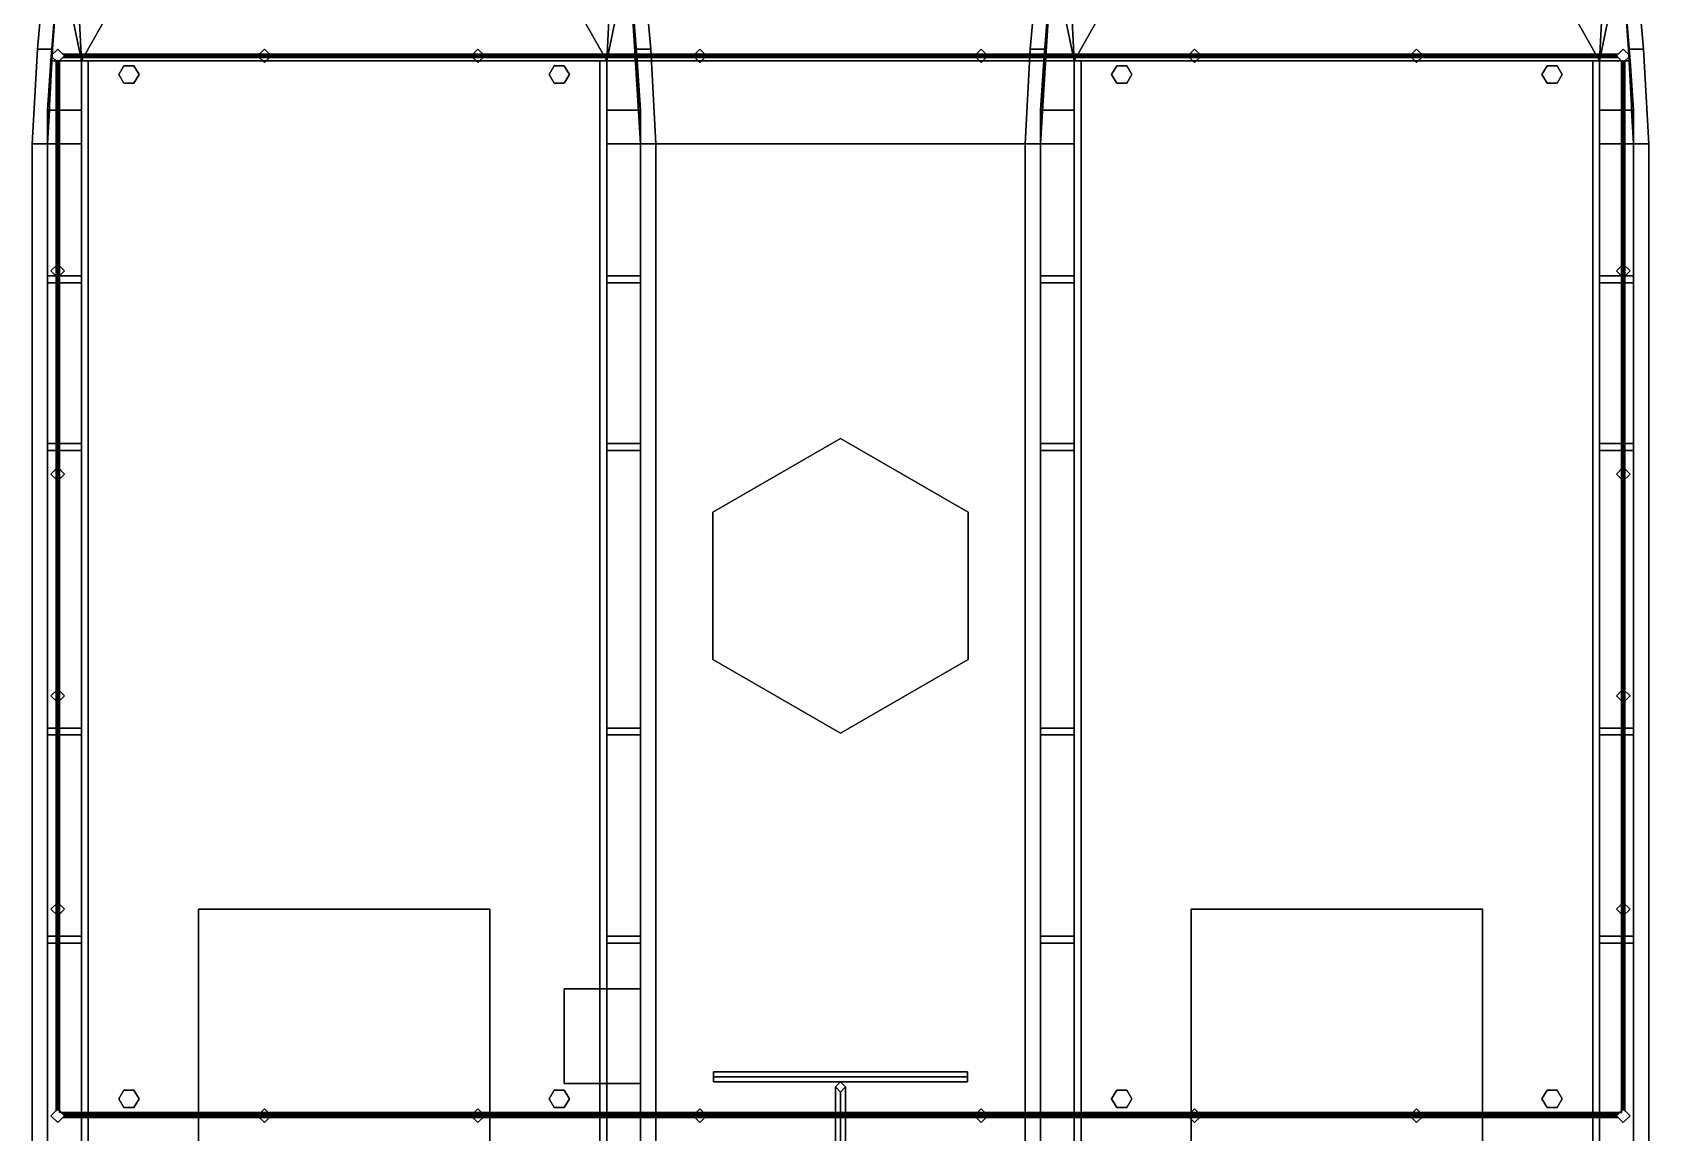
# Model space of a CAD drawing. Extents: x -4.8 to 4.8, y -7.6 to 7.7.
# Drawn here: x -4.77 to 4.77, y -2.26 to 4.24 of the extents above; entities that cross this region are included whole.
import ezdxf

# ---------------------------------------------------------------- set-up
doc = ezdxf.new("R2010")
doc.units = 0
doc.layers.get('0').update_dxf_attribs({"linetype": 'CONTINUOUS'})
doc.layers.add('ADDONS', color=3, linetype='CONTINUOUS')

msp = doc.modelspace()

# ---------------------------------------------------------------- linework, layer by layer
for points in [[(-3.73, 5.4, 0.83), (-4.54, 5.26, 0.83), (-4.48, 4.07, 0.83)], [(-1.32, 5.26, 0.83), (-2.13, 5.4, 0.83), (-2.13, 5.4, 0.83), (-1.38, 4.07, 0.83)], [(2.13, 5.4, 0.83), (1.32, 5.26, 0.83), (1.38, 4.07, 0.83)], [(4.54, 5.26, 0.83), (3.73, 5.4, 0.83), (3.73, 5.4, 0.83), (4.48, 4.07, 0.83)], [(-4.54, 5.26, 0.83), (-4.61, 4.7, 0.83), (-4.48, 4.07, 0.83)], [(-1.25, 4.7, 0.83), (-1.32, 5.26, 0.83), (-1.32, 5.26, 0.83), (-1.38, 4.07, 0.83)], [(1.32, 5.26, 0.83), (1.25, 4.7, 0.83), (1.38, 4.07, 0.83)], [(4.61, 4.7, 0.83), (4.54, 5.26, 0.83), (4.54, 5.26, 0.83), (4.48, 4.07, 0.83)], [(-4.69, 4.7, 0.36), (-4.61, 4.7, 0.36), (-4.65, 4.14, 0.36), (-4.74, 4.14, 0.36)], [(-4.74, 4.14, 0.46), (-4.69, 4.7, 0.46), (-4.69, 4.7, 0.36), (-4.74, 4.14, 0.36)], [(-4.65, 4.14, 0.46), (-4.61, 4.7, 0.46), (-4.69, 4.7, 0.46), (-4.74, 4.14, 0.46)], [(-4.66, 4.07, 0.83), (-4.61, 4.7, 0.83), (-4.61, 4.7), (-4.66, 4.07)], [(-4.61, 4.7, 0.83), (-4.66, 4.07, 0.83), (-4.48, 4.07, 0.83)], [(-1.2, 4.07, 0.83), (-1.25, 4.7, 0.83), (-1.25, 4.7, 0.83), (-1.38, 4.07, 0.83)], [(-1.2, 4.07), (-1.25, 4.7), (-1.25, 4.7, 0.83), (-1.2, 4.07, 0.83)], [(-1.17, 4.7, 0.46), (-1.25, 4.7, 0.46), (-1.21, 4.14, 0.46), (-1.12, 4.14, 0.46)], [(-1.21, 4.14, 0.36), (-1.25, 4.7, 0.36), (-1.17, 4.7, 0.36), (-1.12, 4.14, 0.36)], [(-1.12, 4.14, 0.36), (-1.17, 4.7, 0.36), (-1.17, 4.7, 0.46), (-1.12, 4.14, 0.46)], [(1.17, 4.7, 0.36), (1.25, 4.7, 0.36), (1.21, 4.14, 0.36), (1.12, 4.14, 0.36)], [(1.12, 4.14, 0.46), (1.17, 4.7, 0.46), (1.17, 4.7, 0.36), (1.12, 4.14, 0.36)], [(1.21, 4.14, 0.46), (1.25, 4.7, 0.46), (1.17, 4.7, 0.46), (1.12, 4.14, 0.46)], [(1.2, 4.07, 0.83), (1.25, 4.7, 0.83), (1.25, 4.7), (1.2, 4.07)], [(1.25, 4.7, 0.83), (1.2, 4.07, 0.83), (1.38, 4.07, 0.83)], [(4.66, 4.07, 0.83), (4.61, 4.7, 0.83), (4.61, 4.7, 0.83), (4.48, 4.07, 0.83)], [(4.66, 4.07), (4.61, 4.7), (4.61, 4.7, 0.83), (4.66, 4.07, 0.83)], [(4.69, 4.7, 0.46), (4.61, 4.7, 0.46), (4.65, 4.14, 0.46), (4.74, 4.14, 0.46)], [(4.65, 4.14, 0.36), (4.61, 4.7, 0.36), (4.69, 4.7, 0.36), (4.74, 4.14, 0.36)], [(4.74, 4.14, 0.36), (4.69, 4.7, 0.36), (4.69, 4.7, 0.46), (4.74, 4.14, 0.46)], [(-4.68, 3.58, 0.46), (-4.65, 4.14, 0.46), (-4.74, 4.14, 0.46), (-4.77, 3.58, 0.46)], [(-4.77, 3.58, 0.46), (-4.74, 4.14, 0.46), (-4.74, 4.14, 0.36), (-4.77, 3.58, 0.36)], [(-4.74, 4.14, 0.36), (-4.65, 4.14, 0.36), (-4.68, 3.58, 0.36), (-4.77, 3.58, 0.36)], [(-1.18, 3.58, 0.36), (-1.21, 4.14, 0.36), (-1.12, 4.14, 0.36), (-1.09, 3.58, 0.36)], [(-1.12, 4.14, 0.46), (-1.21, 4.14, 0.46), (-1.18, 3.58, 0.46), (-1.09, 3.58, 0.46)], [(-1.09, 3.58, 0.36), (-1.12, 4.14, 0.36), (-1.12, 4.14, 0.46), (-1.09, 3.58, 0.46)], [(1.18, 3.58, 0.46), (1.21, 4.14, 0.46), (1.12, 4.14, 0.46), (1.09, 3.58, 0.46)], [(1.09, 3.58, 0.46), (1.12, 4.14, 0.46), (1.12, 4.14, 0.36), (1.09, 3.58, 0.36)], [(1.12, 4.14, 0.36), (1.21, 4.14, 0.36), (1.18, 3.58, 0.36), (1.09, 3.58, 0.36)], [(4.68, 3.58, 0.36), (4.65, 4.14, 0.36), (4.74, 4.14, 0.36), (4.77, 3.58, 0.36)], [(4.74, 4.14, 0.46), (4.65, 4.14, 0.46), (4.68, 3.58, 0.46), (4.77, 3.58, 0.46)], [(4.77, 3.58, 0.36), (4.74, 4.14, 0.36), (4.74, 4.14, 0.46), (4.77, 3.58, 0.46)], [(-4.68, 3.78, 0.46), (-4.66, 4.07, 0.83), (-4.66, 4.07), (-4.68, 3.78)], [(-4.48, 3.78, 0.46), (-4.48, 4.07, 0.83), (-4.66, 4.07, 0.83), (-4.68, 3.78, 0.46)], [(-4.48, 4.07, 0.83), (-4.48, 3.78, 0.46), (-4.48, -5.18, 0.46), (-4.48, -5.18, 0.83)], [(-4.44, -5.14, 0.83), (-4.44, 4.07, 0.83), (-4.48, 4.07, 0.83), (-4.48, -5.18, 0.83)], [(-4.44, -5.14, 0.2), (-4.44, 4.07, 0.2), (-4.44, 4.07, 0.83), (-4.44, -5.14, 0.83)], [(-1.42, 4.07, 0.2), (-4.44, 4.07, 0.2), (-4.44, -5.14, 0.2), (-1.42, -5.14, 0.2)], [(-1.38, -5.18, 0.83), (-1.38, 4.07, 0.83), (-1.42, 4.07, 0.83), (-1.42, -5.14, 0.83)], [(-1.42, 4.07, 0.83), (-1.42, 4.07, 0.2), (-1.42, -5.14, 0.2), (-1.42, -5.14, 0.83)], [(-1.38, -5.18, 0.46), (-1.38, 3.78, 0.46), (-1.38, 4.07, 0.83), (-1.38, -5.18, 0.83)], [(-1.2, 4.07, 0.83), (-1.38, 4.07, 0.83), (-1.38, 3.78, 0.46), (-1.18, 3.78, 0.46)], [(-1.18, 3.78), (-1.2, 4.07), (-1.2, 4.07, 0.83), (-1.18, 3.78, 0.46)], [(1.18, 3.78, 0.46), (1.2, 4.07, 0.83), (1.2, 4.07), (1.18, 3.78)], [(1.38, 3.78, 0.46), (1.38, 4.07, 0.83), (1.2, 4.07, 0.83), (1.18, 3.78, 0.46)], [(1.38, 4.07, 0.83), (1.38, 3.78, 0.46), (1.38, -5.18, 0.46), (1.38, -5.18, 0.83)], [(1.42, -5.14, 0.83), (1.42, 4.07, 0.83), (1.38, 4.07, 0.83), (1.38, -5.18, 0.83)], [(1.42, -5.14, 0.2), (1.42, 4.07, 0.2), (1.42, 4.07, 0.83), (1.42, -5.14, 0.83)], [(4.44, 4.07, 0.2), (1.42, 4.07, 0.2), (1.42, -5.14, 0.2), (4.44, -5.14, 0.2)], [(4.48, -5.18, 0.83), (4.48, 4.07, 0.83), (4.44, 4.07, 0.83), (4.44, -5.14, 0.83)], [(4.44, 4.07, 0.83), (4.44, 4.07, 0.2), (4.44, -5.14, 0.2), (4.44, -5.14, 0.83)], [(4.48, -5.18, 0.46), (4.48, 3.78, 0.46), (4.48, 4.07, 0.83), (4.48, -5.18, 0.83)], [(4.66, 4.07, 0.83), (4.48, 4.07, 0.83), (4.48, 3.78, 0.46), (4.68, 3.78, 0.46)], [(4.68, 3.78), (4.66, 4.07), (4.66, 4.07, 0.83), (4.68, 3.78, 0.46)], [(-4.68, 1.79, 0.36), (-4.68, 3.78, 0.36), (-4.68, 3.78), (-4.68, 1.79)], [(-4.48, 3.78, 0.46), (-4.6693, 3.78, 0.46), (-4.68, 3.58, 0.46), (-4.48, 3.58, 0.46)], [(-1.1907, 3.78, 0.46), (-1.38, 3.78, 0.46), (-1.38, 3.58, 0.46), (-1.18, 3.58, 0.46)], [(-1.18, 1.79), (-1.18, 3.78), (-1.18, 3.78, 0.36), (-1.18, 1.79, 0.36)], [(1.18, 1.79, 0.36), (1.18, 3.78, 0.36), (1.18, 3.78), (1.18, 1.79)], [(1.38, 3.78, 0.46), (1.1907, 3.78, 0.46), (1.18, 3.58, 0.46), (1.38, 3.58, 0.46)], [(4.6693, 3.78, 0.46), (4.48, 3.78, 0.46), (4.48, 3.58, 0.46), (4.68, 3.58, 0.46)], [(4.68, 1.79), (4.68, 3.78), (4.68, 3.78, 0.36), (4.68, 1.79, 0.36)], [(-4.77, 3.58, 0.36), (-4.68, 3.58, 0.36), (-4.68, -6, 0.36), (-4.77, -5.62, 0.36)], [(-4.77, -5.62, 0.46), (-4.77, 3.58, 0.46), (-4.77, 3.58, 0.36), (-4.77, -5.62, 0.36)], [(-4.48, 3.58, 0.46), (-4.77, 3.58, 0.46), (-4.77, -5.62, 0.46), (-4.48, -5.18, 0.46)], [(-1.09, -5.62, 0.46), (-1.09, 3.58, 0.46), (-1.38, 3.58, 0.46), (-1.38, -5.18, 0.46)], [(-1.18, -6, 0.36), (-1.18, 3.58, 0.36), (-1.09, 3.58, 0.36), (-1.09, -5.62, 0.36)], [(-1.09, -5.62, 0.36), (-1.09, 3.58, 0.36), (-1.09, 3.58, 0.46), (-1.09, -5.62, 0.46)], [(1.09, 3.58, 0.36), (1.18, 3.58, 0.36), (1.18, -6, 0.36), (1.09, -5.62, 0.36)], [(1.09, -5.62, 0.46), (1.09, 3.58, 0.46), (1.09, 3.58, 0.36), (1.09, -5.62, 0.36)], [(1.38, 3.58, 0.46), (1.09, 3.58, 0.46), (1.09, -5.62, 0.46), (1.38, -5.18, 0.46)], [(4.77, -5.62, 0.46), (4.77, 3.58, 0.46), (4.48, 3.58, 0.46), (4.48, -5.18, 0.46)], [(4.68, -6, 0.36), (4.68, 3.58, 0.36), (4.77, 3.58, 0.36), (4.77, -5.62, 0.36)], [(4.77, -5.62, 0.36), (4.77, 3.58, 0.36), (4.77, 3.58, 0.46), (4.77, -5.62, 0.46)], [(-4.48, 2.8, 0.83), (-4.48, 2.8, 0.46), (-4.68, 2.8, 0.46), (-4.48, 2.8, 0.83)], [(-4.68, 2.8, 0.46), (-4.68, 2.76, 0.46), (-4.48, 2.76, 0.83), (-4.48, 2.8, 0.83)], [(-1.18, 2.8, 0.46), (-1.38, 2.8, 0.46), (-1.38, 2.8, 0.83)], [(-1.18, 2.76, 0.46), (-1.18, 2.8, 0.46), (-1.38, 2.8, 0.83), (-1.38, 2.76, 0.83)], [(1.38, 2.8, 0.83), (1.38, 2.8, 0.46), (1.18, 2.8, 0.46), (1.38, 2.8, 0.83)], [(1.18, 2.8, 0.46), (1.18, 2.76, 0.46), (1.38, 2.76, 0.83), (1.38, 2.8, 0.83)], [(4.68, 2.8, 0.46), (4.48, 2.8, 0.46), (4.48, 2.8, 0.83)], [(4.68, 2.76, 0.46), (4.68, 2.8, 0.46), (4.48, 2.8, 0.83), (4.48, 2.76, 0.83)], [(-4.68, 2.76, 0.46), (-4.48, 2.76, 0.46), (-4.48, 2.76, 0.83)], [(-1.38, 2.76, 0.83), (-1.38, 2.76, 0.46), (-1.18, 2.76, 0.46), (-1.38, 2.76, 0.83)], [(1.18, 2.76, 0.46), (1.38, 2.76, 0.46), (1.38, 2.76, 0.83)], [(4.48, 2.76, 0.83), (4.48, 2.76, 0.46), (4.68, 2.76, 0.46), (4.48, 2.76, 0.83)], [(-4.68, 1.81, 0.46), (-4.68, 1.77, 0.46), (-4.48, 1.77, 0.83), (-4.48, 1.81, 0.83)], [(-4.48, 1.81, 0.83), (-4.48, 1.81, 0.46), (-4.68, 1.81, 0.46), (-4.48, 1.81, 0.83)], [(-4.68, -1.3, 0.36), (-4.68, 1.79, 0.36), (-4.68, 1.79), (-4.68, -1.3)], [(-4.68, 1.77, 0.46), (-4.48, 1.77, 0.46), (-4.48, 1.77, 0.83)], [(-1.18, 1.77, 0.46), (-1.18, 1.81, 0.46), (-1.38, 1.81, 0.83), (-1.38, 1.77, 0.83)], [(-1.18, 1.81, 0.46), (-1.38, 1.81, 0.46), (-1.38, 1.81, 0.83)], [(-1.38, 1.77, 0.83), (-1.38, 1.77, 0.46), (-1.18, 1.77, 0.46), (-1.38, 1.77, 0.83)], [(-1.18, -1.3), (-1.18, 1.79), (-1.18, 1.79, 0.36), (-1.18, -1.3, 0.36)], [(1.18, 1.81, 0.46), (1.18, 1.77, 0.46), (1.38, 1.77, 0.83), (1.38, 1.81, 0.83)], [(1.38, 1.81, 0.83), (1.38, 1.81, 0.46), (1.18, 1.81, 0.46), (1.38, 1.81, 0.83)], [(1.18, -1.3, 0.36), (1.18, 1.79, 0.36), (1.18, 1.79), (1.18, -1.3)], [(1.18, 1.77, 0.46), (1.38, 1.77, 0.46), (1.38, 1.77, 0.83)], [(4.68, 1.77, 0.46), (4.68, 1.81, 0.46), (4.48, 1.81, 0.83), (4.48, 1.77, 0.83)], [(4.68, 1.81, 0.46), (4.48, 1.81, 0.46), (4.48, 1.81, 0.83)], [(4.48, 1.77, 0.83), (4.48, 1.77, 0.46), (4.68, 1.77, 0.46), (4.48, 1.77, 0.83)], [(4.68, -1.3), (4.68, 1.79), (4.68, 1.79, 0.36), (4.68, -1.3, 0.36)], [(-4.48, 0.13, 0.83), (-4.48, 0.13, 0.46), (-4.68, 0.13, 0.46), (-4.48, 0.13, 0.83)], [(-4.68, 0.13, 0.46), (-4.68, 0.09, 0.46), (-4.48, 0.09, 0.83), (-4.48, 0.13, 0.83)], [(-1.18, 0.13, 0.46), (-1.38, 0.13, 0.46), (-1.38, 0.13, 0.83)], [(-1.18, 0.09, 0.46), (-1.18, 0.13, 0.46), (-1.38, 0.13, 0.83), (-1.38, 0.09, 0.83)], [(1.38, 0.13, 0.83), (1.38, 0.13, 0.46), (1.18, 0.13, 0.46), (1.38, 0.13, 0.83)], [(1.18, 0.13, 0.46), (1.18, 0.09, 0.46), (1.38, 0.09, 0.83), (1.38, 0.13, 0.83)], [(4.68, 0.13, 0.46), (4.48, 0.13, 0.46), (4.48, 0.13, 0.83)], [(4.68, 0.09, 0.46), (4.68, 0.13, 0.46), (4.48, 0.13, 0.83), (4.48, 0.09, 0.83)], [(-4.68, 0.09, 0.46), (-4.48, 0.09, 0.46), (-4.48, 0.09, 0.83)], [(-1.38, 0.09, 0.83), (-1.38, 0.09, 0.46), (-1.18, 0.09, 0.46), (-1.38, 0.09, 0.83)], [(1.18, 0.09, 0.46), (1.38, 0.09, 0.46), (1.38, 0.09, 0.83)], [(4.48, 0.09, 0.83), (4.48, 0.09, 0.46), (4.68, 0.09, 0.46), (4.48, 0.09, 0.83)], [(-3.79, -0.94, 1.26), (-3.79, -0.94, 0.2), (-3.79, -3.13, 0.2), (-3.79, -3.13, 1.26)], [(-2.07, -0.94, 1.26), (-2.07, -0.94, 0.2), (-3.79, -0.94, 0.2), (-3.79, -0.94, 1.26)], [(-2.07, -3.13, 1.26), (-2.07, -0.94, 1.26), (-3.79, -0.94, 1.26), (-3.79, -3.13, 1.26)], [(-2.07, -3.13, 0.2), (-2.07, -0.94, 0.2), (-2.07, -0.94, 1.26), (-2.07, -3.13, 1.26)], [(3.79, -0.94, 1.26), (3.79, -0.94, 0.2), (2.07, -0.94, 0.2), (2.07, -0.94, 1.26)], [(2.07, -0.94, 1.26), (2.07, -0.94, 0.2), (2.07, -3.13, 0.2), (2.07, -3.13, 1.26)], [(3.79, -3.13, 1.26), (3.79, -0.94, 1.26), (2.07, -0.94, 1.26), (2.07, -3.13, 1.26)], [(3.79, -3.13, 0.2), (3.79, -0.94, 0.2), (3.79, -0.94, 1.26), (3.79, -3.13, 1.26)], [(-4.68, -1.1, 0.46), (-4.68, -1.14, 0.46), (-4.48, -1.14, 0.83), (-4.48, -1.1, 0.83)], [(-4.48, -1.1, 0.83), (-4.48, -1.1, 0.46), (-4.68, -1.1, 0.46), (-4.48, -1.1, 0.83)], [(-4.68, -1.14, 0.46), (-4.48, -1.14, 0.46), (-4.48, -1.14, 0.83)], [(-1.18, -1.14, 0.46), (-1.18, -1.1, 0.46), (-1.38, -1.1, 0.83), (-1.38, -1.14, 0.83)], [(-1.18, -1.1, 0.46), (-1.38, -1.1, 0.46), (-1.38, -1.1, 0.83)], [(-1.38, -1.14, 0.83), (-1.38, -1.14, 0.46), (-1.18, -1.14, 0.46), (-1.38, -1.14, 0.83)], [(1.18, -1.1, 0.46), (1.18, -1.14, 0.46), (1.38, -1.14, 0.83), (1.38, -1.1, 0.83)], [(1.38, -1.1, 0.83), (1.38, -1.1, 0.46), (1.18, -1.1, 0.46), (1.38, -1.1, 0.83)], [(1.18, -1.14, 0.46), (1.38, -1.14, 0.46), (1.38, -1.14, 0.83)], [(4.68, -1.14, 0.46), (4.68, -1.1, 0.46), (4.48, -1.1, 0.83), (4.48, -1.14, 0.83)], [(4.68, -1.1, 0.46), (4.48, -1.1, 0.46), (4.48, -1.1, 0.83)], [(4.48, -1.14, 0.83), (4.48, -1.14, 0.46), (4.68, -1.14, 0.46), (4.48, -1.14, 0.83)], [(-4.68, -2, 0.36), (-4.68, -1.3, 0.36), (-4.68, -1.3), (-4.68, -2)], [(-1.18, -2), (-1.18, -1.3), (-1.18, -1.3, 0.36), (-1.18, -2, 0.36)], [(1.18, -2, 0.36), (1.18, -1.3, 0.36), (1.18, -1.3), (1.18, -2)], [(4.68, -2), (4.68, -1.3), (4.68, -1.3, 0.36), (4.68, -2, 0.36)], [(-4.68, -5.22, 0.36), (-4.68, -2, 0.36), (-4.68, -2), (-4.68, -5.22)], [(-1.18, -5.22), (-1.18, -2), (-1.18, -2, 0.36), (-1.18, -5.22, 0.36)], [(1.18, -5.22, 0.36), (1.18, -2, 0.36), (1.18, -2), (1.18, -5.22)], [(4.68, -5.22), (4.68, -2), (4.68, -2, 0.36), (4.68, -5.22, 0.36)]]:
    msp.add_3dface(points)
at = {"layer": 'ADDONS'}
for points in [[(-2.13, 5.4, 0.83), (-3.73, 5.4, 0.83), (-4.48, 4.07, 0.83), (-1.38, 4.07, 0.83)], [(3.73, 5.4, 0.83), (2.13, 5.4, 0.83), (1.38, 4.07, 0.83), (4.48, 4.07, 0.83)], [(-1.25, 4.7, 0.36), (-1.18, 3.58, 0.36), (1.18, 3.58, 0.36), (1.25, 4.7, 0.36)], [(1.25, 4.7, 0.26), (1.18, 3.58, 0.26), (-1.18, 3.58, 0.26), (-1.25, 4.7, 0.26)], [(-4.62, 4.14, 1.38), (-4.66, 4.1, 1.38), (-4.66, 4.1, 2.47), (-4.62, 4.14, 2.47)], [(-4.62, 4.14, 1.38), (-4.58, 4.1, 1.38), (-4.62, 4.06, 1.38), (-4.66, 4.1, 1.38)], [(-4.62, 4.06, 2.47), (-4.58, 4.1, 2.47), (-4.62, 4.14, 2.47), (-4.66, 4.1, 2.47)], [(-4.58, 4.1, 1.38), (-4.62, 4.14, 1.38), (-4.62, 4.14, 2.47), (-4.58, 4.1, 2.47)], [(4.59, 4.11, 1.95), (4.58, 4.1, 1.94), (-4.58, 4.1, 1.94), (-4.59, 4.11, 1.95)], [(4.58, 4.1, 1.96), (4.59, 4.11, 1.95), (-4.59, 4.11, 1.95), (-4.58, 4.1, 1.96)], [(4.59, 4.11, 2.41), (4.58, 4.1, 2.4), (-4.58, 4.1, 2.4), (-4.59, 4.11, 2.41)], [(4.58, 4.1, 2.42), (4.59, 4.11, 2.41), (-4.59, 4.11, 2.41), (-4.58, 4.1, 2.42)], [(-3.4, 4.14, 1.38), (-3.44, 4.1, 1.38), (-3.44, 4.1, 2.47), (-3.4, 4.14, 2.47)], [(-3.36, 4.1, 1.38), (-3.4, 4.06, 1.38), (-3.44, 4.1, 1.38), (-3.4, 4.14, 1.38)], [(-3.44, 4.1, 2.47), (-3.4, 4.06, 2.47), (-3.36, 4.1, 2.47), (-3.4, 4.14, 2.47)], [(-3.36, 4.1, 1.38), (-3.4, 4.14, 1.38), (-3.4, 4.14, 2.47), (-3.36, 4.1, 2.47)], [(-2.14, 4.14, 1.38), (-2.18, 4.1, 1.38), (-2.18, 4.1, 2.47), (-2.14, 4.14, 2.47)], [(-2.1, 4.1, 1.38), (-2.14, 4.06, 1.38), (-2.18, 4.1, 1.38), (-2.14, 4.14, 1.38)], [(-2.18, 4.1, 2.47), (-2.14, 4.06, 2.47), (-2.1, 4.1, 2.47), (-2.14, 4.14, 2.47)], [(-2.1, 4.1, 1.38), (-2.14, 4.14, 1.38), (-2.14, 4.14, 2.47), (-2.1, 4.1, 2.47)], [(-0.83, 4.14, 1.38), (-0.87, 4.1, 1.38), (-0.87, 4.1, 2.47), (-0.83, 4.14, 2.47)], [(-0.79, 4.1, 1.38), (-0.83, 4.06, 1.38), (-0.87, 4.1, 1.38), (-0.83, 4.14, 1.38)], [(-0.87, 4.1, 2.47), (-0.83, 4.06, 2.47), (-0.79, 4.1, 2.47), (-0.83, 4.14, 2.47)], [(-0.79, 4.1, 1.38), (-0.83, 4.14, 1.38), (-0.83, 4.14, 2.47), (-0.79, 4.1, 2.47)], [(0.83, 4.14, 1.38), (0.79, 4.1, 1.38), (0.79, 4.1, 2.47), (0.83, 4.14, 2.47)], [(0.87, 4.1, 1.38), (0.83, 4.06, 1.38), (0.79, 4.1, 1.38), (0.83, 4.14, 1.38)], [(0.79, 4.1, 2.47), (0.83, 4.06, 2.47), (0.87, 4.1, 2.47), (0.83, 4.14, 2.47)], [(0.87, 4.1, 1.38), (0.83, 4.14, 1.38), (0.83, 4.14, 2.47), (0.87, 4.1, 2.47)], [(2.09, 4.14, 1.38), (2.05, 4.1, 1.38), (2.05, 4.1, 2.47), (2.09, 4.14, 2.47)], [(2.13, 4.1, 1.38), (2.09, 4.06, 1.38), (2.05, 4.1, 1.38), (2.09, 4.14, 1.38)], [(2.05, 4.1, 2.47), (2.09, 4.06, 2.47), (2.13, 4.1, 2.47), (2.09, 4.14, 2.47)], [(2.13, 4.1, 1.38), (2.09, 4.14, 1.38), (2.09, 4.14, 2.47), (2.13, 4.1, 2.47)], [(3.4, 4.14, 1.38), (3.36, 4.1, 1.38), (3.36, 4.1, 2.47), (3.4, 4.14, 2.47)], [(3.44, 4.1, 1.38), (3.4, 4.06, 1.38), (3.36, 4.1, 1.38), (3.4, 4.14, 1.38)], [(3.36, 4.1, 2.47), (3.4, 4.06, 2.47), (3.44, 4.1, 2.47), (3.4, 4.14, 2.47)], [(3.44, 4.1, 1.38), (3.4, 4.14, 1.38), (3.4, 4.14, 2.47), (3.44, 4.1, 2.47)], [(4.62, 4.14, 1.38), (4.58, 4.1, 1.38), (4.58, 4.1, 2.47), (4.62, 4.14, 2.47)], [(4.62, 4.14, 1.38), (4.66, 4.1, 1.38), (4.62, 4.06, 1.38), (4.58, 4.1, 1.38)], [(4.62, 4.06, 2.47), (4.66, 4.1, 2.47), (4.62, 4.14, 2.47), (4.58, 4.1, 2.47)], [(4.66, 4.1, 1.38), (4.62, 4.14, 1.38), (4.62, 4.14, 2.47), (4.66, 4.1, 2.47)], [(-4.66, 4.1, 1.38), (-4.62, 4.06, 1.38), (-4.62, 4.06, 2.47), (-4.66, 4.1, 2.47)], [(-4.62, -2.12, 1.94), (-4.63, -2.13, 1.95), (-4.63, 4.07, 1.95), (-4.62, 4.06, 1.94)], [(-4.63, -2.13, 1.95), (-4.62, -2.12, 1.96), (-4.62, 4.06, 1.96), (-4.63, 4.07, 1.95)], [(-4.62, -2.12, 2.4), (-4.63, -2.13, 2.41), (-4.63, 4.07, 2.41), (-4.62, 4.06, 2.4)], [(-4.63, -2.13, 2.41), (-4.62, -2.12, 2.42), (-4.62, 4.06, 2.42), (-4.63, 4.07, 2.41)], [(-4.62, 4.06, 1.38), (-4.58, 4.1, 1.38), (-4.58, 4.1, 2.47), (-4.62, 4.06, 2.47)], [(-4.61, -2.13, 1.95), (-4.62, -2.12, 1.94), (-4.62, 4.06, 1.94), (-4.61, 4.07, 1.95)], [(-4.62, -2.12, 1.96), (-4.61, -2.13, 1.95), (-4.61, 4.07, 1.95), (-4.62, 4.06, 1.96)], [(-4.61, -2.13, 2.41), (-4.62, -2.12, 2.4), (-4.62, 4.06, 2.4), (-4.61, 4.07, 2.41)], [(-4.62, -2.12, 2.42), (-4.61, -2.13, 2.41), (-4.61, 4.07, 2.41), (-4.62, 4.06, 2.42)], [(4.61, -2.14, 1.44), (4.61, 4.07, 1.44), (-4.61, 4.07, 1.44), (-4.61, -2.14, 1.44)], [(-4.61, -2.14, 1.31), (-4.61, 4.07, 1.31), (4.61, 4.07, 1.31), (4.61, -2.14, 1.31)], [(4.61, 4.07, 1.44), (4.61, 4.07, 1.31), (-4.61, 4.07, 1.31), (-4.61, 4.07, 1.44)], [(-4.61, 4.07, 1.44), (-4.61, 4.07, 1.31), (-4.61, -2.14, 1.31), (-4.61, -2.14, 1.44)], [(4.58, 4.1, 1.94), (4.59, 4.09, 1.95), (-4.59, 4.09, 1.95), (-4.58, 4.1, 1.94)], [(4.59, 4.09, 1.95), (4.58, 4.1, 1.96), (-4.58, 4.1, 1.96), (-4.59, 4.09, 1.95)], [(4.58, 4.1, 2.4), (4.59, 4.09, 2.41), (-4.59, 4.09, 2.41), (-4.58, 4.1, 2.4)], [(4.59, 4.09, 2.41), (4.58, 4.1, 2.42), (-4.58, 4.1, 2.42), (-4.59, 4.09, 2.41)], [(-1.42, 4.07, 0.83), (-4.44, 4.07, 0.83), (-4.44, 4.07, 0.2), (-1.42, 4.07, 0.2)], [(-4.23, 4.042, 0.36), (-4.26, 3.99, 0.36), (-4.26, 3.99, 1.31), (-4.23, 4.042, 1.31)], [(-4.17, 4.042, 0.36), (-4.23, 4.042, 0.36), (-4.23, 4.042, 1.31), (-4.17, 4.042, 1.31)], [(-4.14, 3.99, 0.36), (-4.17, 4.042, 0.36), (-4.17, 4.042, 1.31), (-4.14, 3.99, 1.31)], [(-3.44, 4.1, 1.38), (-3.4, 4.06, 1.38), (-3.4, 4.06, 2.47), (-3.44, 4.1, 2.47)], [(-3.4, 4.06, 1.38), (-3.36, 4.1, 1.38), (-3.36, 4.1, 2.47), (-3.4, 4.06, 2.47)], [(-2.18, 4.1, 1.38), (-2.14, 4.06, 1.38), (-2.14, 4.06, 2.47), (-2.18, 4.1, 2.47)], [(-2.14, 4.06, 1.38), (-2.1, 4.1, 1.38), (-2.1, 4.1, 2.47), (-2.14, 4.06, 2.47)], [(-1.69, 4.042, 0.36), (-1.72, 3.99, 0.36), (-1.72, 3.99, 1.31), (-1.69, 4.042, 1.31)], [(-1.63, 4.042, 0.36), (-1.69, 4.042, 0.36), (-1.69, 4.042, 1.31), (-1.63, 4.042, 1.31)], [(-1.6, 3.99, 0.36), (-1.63, 4.042, 0.36), (-1.63, 4.042, 1.31), (-1.6, 3.99, 1.31)], [(-0.87, 4.1, 1.38), (-0.83, 4.06, 1.38), (-0.83, 4.06, 2.47), (-0.87, 4.1, 2.47)], [(-0.83, 4.06, 1.38), (-0.79, 4.1, 1.38), (-0.79, 4.1, 2.47), (-0.83, 4.06, 2.47)], [(0.79, 4.1, 1.38), (0.83, 4.06, 1.38), (0.83, 4.06, 2.47), (0.79, 4.1, 2.47)], [(0.83, 4.06, 1.38), (0.87, 4.1, 1.38), (0.87, 4.1, 2.47), (0.83, 4.06, 2.47)], [(4.44, 4.07, 0.83), (1.42, 4.07, 0.83), (1.42, 4.07, 0.2), (4.44, 4.07, 0.2)], [(1.63, 4.042, 0.36), (1.6, 3.99, 0.36), (1.6, 3.99, 1.31), (1.63, 4.042, 1.31)], [(1.69, 4.042, 0.36), (1.63, 4.042, 0.36), (1.63, 4.042, 1.31), (1.69, 4.042, 1.31)], [(1.72, 3.99, 0.36), (1.69, 4.042, 0.36), (1.69, 4.042, 1.31), (1.72, 3.99, 1.31)], [(2.05, 4.1, 1.38), (2.09, 4.06, 1.38), (2.09, 4.06, 2.47), (2.05, 4.1, 2.47)], [(2.09, 4.06, 1.38), (2.13, 4.1, 1.38), (2.13, 4.1, 2.47), (2.09, 4.06, 2.47)], [(3.36, 4.1, 1.38), (3.4, 4.06, 1.38), (3.4, 4.06, 2.47), (3.36, 4.1, 2.47)], [(3.4, 4.06, 1.38), (3.44, 4.1, 1.38), (3.44, 4.1, 2.47), (3.4, 4.06, 2.47)], [(4.17, 4.042, 0.36), (4.14, 3.99, 0.36), (4.14, 3.99, 1.31), (4.17, 4.042, 1.31)], [(4.23, 4.042, 0.36), (4.17, 4.042, 0.36), (4.17, 4.042, 1.31), (4.23, 4.042, 1.31)], [(4.26, 3.99, 0.36), (4.23, 4.042, 0.36), (4.23, 4.042, 1.31), (4.26, 3.99, 1.31)], [(4.58, 4.1, 1.38), (4.62, 4.06, 1.38), (4.62, 4.06, 2.47), (4.58, 4.1, 2.47)], [(4.62, -2.12, 1.94), (4.61, -2.13, 1.95), (4.61, 4.07, 1.95), (4.62, 4.06, 1.94)], [(4.61, -2.13, 1.95), (4.62, -2.12, 1.96), (4.62, 4.06, 1.96), (4.61, 4.07, 1.95)], [(4.62, -2.12, 2.4), (4.61, -2.13, 2.41), (4.61, 4.07, 2.41), (4.62, 4.06, 2.4)], [(4.61, -2.13, 2.41), (4.62, -2.12, 2.42), (4.62, 4.06, 2.42), (4.61, 4.07, 2.41)], [(4.61, -2.14, 1.31), (4.61, 4.07, 1.31), (4.61, 4.07, 1.44), (4.61, -2.14, 1.44)], [(4.62, 4.06, 1.38), (4.66, 4.1, 1.38), (4.66, 4.1, 2.47), (4.62, 4.06, 2.47)], [(4.63, -2.13, 1.95), (4.62, -2.12, 1.94), (4.62, 4.06, 1.94), (4.63, 4.07, 1.95)], [(4.62, -2.12, 1.96), (4.63, -2.13, 1.95), (4.63, 4.07, 1.95), (4.62, 4.06, 1.96)], [(4.63, -2.13, 2.41), (4.62, -2.12, 2.4), (4.62, 4.06, 2.4), (4.63, 4.07, 2.41)], [(4.62, -2.12, 2.42), (4.63, -2.13, 2.41), (4.63, 4.07, 2.41), (4.62, 4.06, 2.42)], [(-4.26, 3.99, 0.36), (-4.23, 3.938, 0.36), (-4.23, 3.938, 1.31), (-4.26, 3.99, 1.31)], [(-4.23, 3.938, 0.36), (-4.17, 3.938, 0.36), (-4.17, 3.938, 1.31), (-4.23, 3.938, 1.31)], [(-4.17, 3.938, 0.36), (-4.14, 3.99, 0.36), (-4.14, 3.99, 1.31), (-4.17, 3.938, 1.31)], [(-1.72, 3.99, 0.36), (-1.69, 3.938, 0.36), (-1.69, 3.938, 1.31), (-1.72, 3.99, 1.31)], [(-1.69, 3.938, 0.36), (-1.63, 3.938, 0.36), (-1.63, 3.938, 1.31), (-1.69, 3.938, 1.31)], [(-1.63, 3.938, 0.36), (-1.6, 3.99, 0.36), (-1.6, 3.99, 1.31), (-1.63, 3.938, 1.31)], [(1.6, 3.99, 0.36), (1.63, 3.938, 0.36), (1.63, 3.938, 1.31), (1.6, 3.99, 1.31)], [(1.63, 3.938, 0.36), (1.69, 3.938, 0.36), (1.69, 3.938, 1.31), (1.63, 3.938, 1.31)], [(1.69, 3.938, 0.36), (1.72, 3.99, 0.36), (1.72, 3.99, 1.31), (1.69, 3.938, 1.31)], [(4.14, 3.99, 0.36), (4.17, 3.938, 0.36), (4.17, 3.938, 1.31), (4.14, 3.99, 1.31)], [(4.17, 3.938, 0.36), (4.23, 3.938, 0.36), (4.23, 3.938, 1.31), (4.17, 3.938, 1.31)], [(4.23, 3.938, 0.36), (4.26, 3.99, 0.36), (4.26, 3.99, 1.31), (4.23, 3.938, 1.31)], [(-1.18, 3.58, 0.36), (-1.18, -5.62, 0.36), (1.18, -5.62, 0.36), (1.18, 3.58, 0.36)], [(1.18, 3.58, 0.26), (1.18, -5.62, 0.26), (-1.18, -5.62, 0.26), (-1.18, 3.58, 0.26)], [(-4.62, 2.87, 1.38), (-4.66, 2.83, 1.38), (-4.66, 2.83, 2.47), (-4.62, 2.87, 2.47)], [(-4.62, 2.87, 1.38), (-4.58, 2.83, 1.38), (-4.62, 2.79, 1.38), (-4.66, 2.83, 1.38)], [(-4.62, 2.79, 2.47), (-4.58, 2.83, 2.47), (-4.62, 2.87, 2.47), (-4.66, 2.83, 2.47)], [(-4.58, 2.83, 1.38), (-4.62, 2.87, 1.38), (-4.62, 2.87, 2.47), (-4.58, 2.83, 2.47)], [(4.62, 2.87, 1.38), (4.58, 2.83, 1.38), (4.58, 2.83, 2.47), (4.62, 2.87, 2.47)], [(4.62, 2.87, 1.38), (4.66, 2.83, 1.38), (4.62, 2.79, 1.38), (4.58, 2.83, 1.38)], [(4.62, 2.79, 2.47), (4.66, 2.83, 2.47), (4.62, 2.87, 2.47), (4.58, 2.83, 2.47)], [(4.66, 2.83, 1.38), (4.62, 2.87, 1.38), (4.62, 2.87, 2.47), (4.66, 2.83, 2.47)], [(-4.66, 2.83, 1.38), (-4.62, 2.79, 1.38), (-4.62, 2.79, 2.47), (-4.66, 2.83, 2.47)], [(-4.62, 2.79, 1.38), (-4.58, 2.83, 1.38), (-4.58, 2.83, 2.47), (-4.62, 2.79, 2.47)], [(4.58, 2.83, 1.38), (4.62, 2.79, 1.38), (4.62, 2.79, 2.47), (4.58, 2.83, 2.47)], [(4.62, 2.79, 1.38), (4.66, 2.83, 1.38), (4.66, 2.83, 2.47), (4.62, 2.79, 2.47)], [(0, 1.84, 0.36), (-0.7534, 1.405, 0.36), (-0.7534, 1.405, 1.31), (0, 1.84, 1.31)], [(0.7534, 1.405, 0.36), (0, 1.84, 0.36), (0, 1.84, 1.31), (0.7534, 1.405, 1.31)], [(-4.62, 1.67, 1.38), (-4.66, 1.63, 1.38), (-4.66, 1.63, 2.47), (-4.62, 1.67, 2.47)], [(-4.62, 1.67, 1.38), (-4.58, 1.63, 1.38), (-4.62, 1.59, 1.38), (-4.66, 1.63, 1.38)], [(-4.62, 1.59, 2.47), (-4.58, 1.63, 2.47), (-4.62, 1.67, 2.47), (-4.66, 1.63, 2.47)], [(-4.66, 1.63, 1.38), (-4.62, 1.59, 1.38), (-4.62, 1.59, 2.47), (-4.66, 1.63, 2.47)], [(-4.58, 1.63, 1.38), (-4.62, 1.67, 1.38), (-4.62, 1.67, 2.47), (-4.58, 1.63, 2.47)], [(-4.62, 1.59, 1.38), (-4.58, 1.63, 1.38), (-4.58, 1.63, 2.47), (-4.62, 1.59, 2.47)], [(4.62, 1.67, 1.38), (4.58, 1.63, 1.38), (4.58, 1.63, 2.47), (4.62, 1.67, 2.47)], [(4.62, 1.67, 1.38), (4.66, 1.63, 1.38), (4.62, 1.59, 1.38), (4.58, 1.63, 1.38)], [(4.62, 1.59, 2.47), (4.66, 1.63, 2.47), (4.62, 1.67, 2.47), (4.58, 1.63, 2.47)], [(4.58, 1.63, 1.38), (4.62, 1.59, 1.38), (4.62, 1.59, 2.47), (4.58, 1.63, 2.47)], [(4.66, 1.63, 1.38), (4.62, 1.67, 1.38), (4.62, 1.67, 2.47), (4.66, 1.63, 2.47)], [(4.62, 1.59, 1.38), (4.66, 1.63, 1.38), (4.66, 1.63, 2.47), (4.62, 1.59, 2.47)], [(-0.7534, 1.405, 0.36), (-0.7534, 0.535, 0.36), (-0.7534, 0.535, 1.31), (-0.7534, 1.405, 1.31)], [(0.7534, 0.535, 0.36), (0.7534, 1.405, 0.36), (0.7534, 1.405, 1.31), (0.7534, 0.535, 1.31)], [(-0.7534, 0.535, 0.36), (0, 0.1, 0.36), (0, 0.1, 1.31), (-0.7534, 0.535, 1.31)], [(0, 0.1, 0.36), (0.7534, 0.535, 0.36), (0.7534, 0.535, 1.31), (0, 0.1, 1.31)], [(-4.62, 0.36, 1.38), (-4.66, 0.32, 1.38), (-4.66, 0.32, 2.47), (-4.62, 0.36, 2.47)], [(-4.62, 0.36, 1.38), (-4.58, 0.32, 1.38), (-4.62, 0.28, 1.38), (-4.66, 0.32, 1.38)], [(-4.62, 0.28, 2.47), (-4.58, 0.32, 2.47), (-4.62, 0.36, 2.47), (-4.66, 0.32, 2.47)], [(-4.66, 0.32, 1.38), (-4.62, 0.28, 1.38), (-4.62, 0.28, 2.47), (-4.66, 0.32, 2.47)], [(-4.58, 0.32, 1.38), (-4.62, 0.36, 1.38), (-4.62, 0.36, 2.47), (-4.58, 0.32, 2.47)], [(-4.62, 0.28, 1.38), (-4.58, 0.32, 1.38), (-4.58, 0.32, 2.47), (-4.62, 0.28, 2.47)], [(4.62, 0.36, 1.38), (4.58, 0.32, 1.38), (4.58, 0.32, 2.47), (4.62, 0.36, 2.47)], [(4.62, 0.36, 1.38), (4.66, 0.32, 1.38), (4.62, 0.28, 1.38), (4.58, 0.32, 1.38)], [(4.62, 0.28, 2.47), (4.66, 0.32, 2.47), (4.62, 0.36, 2.47), (4.58, 0.32, 2.47)], [(4.58, 0.32, 1.38), (4.62, 0.28, 1.38), (4.62, 0.28, 2.47), (4.58, 0.32, 2.47)], [(4.66, 0.32, 1.38), (4.62, 0.36, 1.38), (4.62, 0.36, 2.47), (4.66, 0.32, 2.47)], [(4.62, 0.28, 1.38), (4.66, 0.32, 1.38), (4.66, 0.32, 2.47), (4.62, 0.28, 2.47)], [(-4.62, -0.9, 1.38), (-4.66, -0.94, 1.38), (-4.66, -0.94, 2.47), (-4.62, -0.9, 2.47)], [(-4.62, -0.9, 1.38), (-4.58, -0.94, 1.38), (-4.62, -0.98, 1.38), (-4.66, -0.94, 1.38)], [(-4.62, -0.98, 2.47), (-4.58, -0.94, 2.47), (-4.62, -0.9, 2.47), (-4.66, -0.94, 2.47)], [(-4.66, -0.94, 1.38), (-4.62, -0.98, 1.38), (-4.62, -0.98, 2.47), (-4.66, -0.94, 2.47)], [(-4.58, -0.94, 1.38), (-4.62, -0.9, 1.38), (-4.62, -0.9, 2.47), (-4.58, -0.94, 2.47)], [(-4.62, -0.98, 1.38), (-4.58, -0.94, 1.38), (-4.58, -0.94, 2.47), (-4.62, -0.98, 2.47)], [(4.62, -0.9, 1.38), (4.58, -0.94, 1.38), (4.58, -0.94, 2.47), (4.62, -0.9, 2.47)], [(4.62, -0.9, 1.38), (4.66, -0.94, 1.38), (4.62, -0.98, 1.38), (4.58, -0.94, 1.38)], [(4.62, -0.98, 2.47), (4.66, -0.94, 2.47), (4.62, -0.9, 2.47), (4.58, -0.94, 2.47)], [(4.58, -0.94, 1.38), (4.62, -0.98, 1.38), (4.62, -0.98, 2.47), (4.58, -0.94, 2.47)], [(4.66, -0.94, 1.38), (4.62, -0.9, 1.38), (4.62, -0.9, 2.47), (4.66, -0.94, 2.47)], [(4.62, -0.98, 1.38), (4.66, -0.94, 1.38), (4.66, -0.94, 2.47), (4.62, -0.98, 2.47)], [(-1.18, -1.41, 2.19), (-1.18, -1.41, 1.44), (-1.63, -1.41, 1.44), (-1.63, -1.41, 2.19)], [(-1.63, -1.41, 2.19), (-1.63, -1.41, 1.44), (-1.63, -1.97, 1.44), (-1.63, -1.97, 2.19)], [(-1.18, -1.97, 2.19), (-1.18, -1.41, 2.19), (-1.63, -1.41, 2.19), (-1.63, -1.97, 2.19)], [(-1.18, -1.97, 1.44), (-1.18, -1.41, 1.44), (-1.18, -1.41, 2.19), (-1.18, -1.97, 2.19)], [(-0.75, -1.9, 6.44), (-0.75, -1.93, 6.47), (0.75, -1.93, 6.47), (0.75, -1.9, 6.44)], [(-0.75, -1.93, 6.41), (-0.75, -1.9, 6.44), (0.75, -1.9, 6.44), (0.75, -1.93, 6.41)], [(-0.75, -1.9, 6.44), (-0.75, -1.93, 6.41), (-0.75, -1.96, 6.44), (-0.75, -1.93, 6.47)], [(0.75, -1.93, 6.47), (0.75, -1.96, 6.44), (0.75, -1.93, 6.41), (0.75, -1.9, 6.44)], [(-1.63, -1.97, 2.19), (-1.63, -1.97, 1.44), (-1.18, -1.97, 1.44), (-1.18, -1.97, 2.19)], [(-0.75, -1.96, 6.44), (-0.75, -1.93, 6.41), (0.75, -1.93, 6.41), (0.75, -1.96, 6.44)], [(-0.75, -1.93, 6.47), (-0.75, -1.96, 6.44), (0.75, -1.96, 6.44), (0.75, -1.93, 6.47)], [(0, -1.96, 0.36), (-0.03, -1.99, 0.36), (-0.03, -1.99, 7.76), (0, -1.96, 7.76)], [(0, -1.96, 7.76), (-0.03, -1.99, 7.76), (0, -2.02, 7.76), (0.03, -1.99, 7.76)], [(-0.03, -1.99, 0.36), (0, -2.02, 0.36), (0, -2.02, 7.76), (-0.03, -1.99, 7.76)], [(-0.03, -2.66, 6.52), (0, -2.6388, 6.5412), (0, -2.02, 5.9224), (-0.03, -1.99, 5.85)], [(0, -2.6812, 6.4988), (-0.03, -2.66, 6.52), (-0.03, -1.99, 5.85), (0, -2.02, 5.8376)], [(0.03, -1.99, 0.36), (0, -1.96, 0.36), (0, -1.96, 7.76), (0.03, -1.99, 7.76)], [(0, -2.02, 0.36), (0.03, -1.99, 0.36), (0.03, -1.99, 7.76), (0, -2.02, 7.76)], [(0.03, -2.66, 6.52), (0, -2.6812, 6.4988), (0, -2.02, 5.8376), (0.03, -1.99, 5.85)], [(0, -2.6388, 6.5412), (0.03, -2.66, 6.52), (0.03, -1.99, 5.85), (0, -2.02, 5.9224)], [(-4.23, -2.008, 0.36), (-4.26, -2.06, 0.36), (-4.26, -2.06, 1.31), (-4.23, -2.008, 1.31)], [(-4.26, -2.06, 0.36), (-4.23, -2.112, 0.36), (-4.23, -2.112, 1.31), (-4.26, -2.06, 1.31)], [(-4.17, -2.008, 0.36), (-4.23, -2.008, 0.36), (-4.23, -2.008, 1.31), (-4.17, -2.008, 1.31)], [(-4.14, -2.06, 0.36), (-4.17, -2.008, 0.36), (-4.17, -2.008, 1.31), (-4.14, -2.06, 1.31)], [(-4.17, -2.112, 0.36), (-4.14, -2.06, 0.36), (-4.14, -2.06, 1.31), (-4.17, -2.112, 1.31)], [(-1.69, -2.008, 0.36), (-1.72, -2.06, 0.36), (-1.72, -2.06, 1.31), (-1.69, -2.008, 1.31)], [(-1.72, -2.06, 0.36), (-1.69, -2.112, 0.36), (-1.69, -2.112, 1.31), (-1.72, -2.06, 1.31)], [(-1.63, -2.008, 0.36), (-1.69, -2.008, 0.36), (-1.69, -2.008, 1.31), (-1.63, -2.008, 1.31)], [(-1.6, -2.06, 0.36), (-1.63, -2.008, 0.36), (-1.63, -2.008, 1.31), (-1.6, -2.06, 1.31)], [(-1.63, -2.112, 0.36), (-1.6, -2.06, 0.36), (-1.6, -2.06, 1.31), (-1.63, -2.112, 1.31)], [(1.63, -2.008, 0.36), (1.6, -2.06, 0.36), (1.6, -2.06, 1.31), (1.63, -2.008, 1.31)], [(1.6, -2.06, 0.36), (1.63, -2.112, 0.36), (1.63, -2.112, 1.31), (1.6, -2.06, 1.31)], [(1.69, -2.008, 0.36), (1.63, -2.008, 0.36), (1.63, -2.008, 1.31), (1.69, -2.008, 1.31)], [(1.72, -2.06, 0.36), (1.69, -2.008, 0.36), (1.69, -2.008, 1.31), (1.72, -2.06, 1.31)], [(1.69, -2.112, 0.36), (1.72, -2.06, 0.36), (1.72, -2.06, 1.31), (1.69, -2.112, 1.31)], [(4.17, -2.008, 0.36), (4.14, -2.06, 0.36), (4.14, -2.06, 1.31), (4.17, -2.008, 1.31)], [(4.14, -2.06, 0.36), (4.17, -2.112, 0.36), (4.17, -2.112, 1.31), (4.14, -2.06, 1.31)], [(4.23, -2.008, 0.36), (4.17, -2.008, 0.36), (4.17, -2.008, 1.31), (4.23, -2.008, 1.31)], [(4.26, -2.06, 0.36), (4.23, -2.008, 0.36), (4.23, -2.008, 1.31), (4.26, -2.06, 1.31)], [(4.23, -2.112, 0.36), (4.26, -2.06, 0.36), (4.26, -2.06, 1.31), (4.23, -2.112, 1.31)], [(-4.62, -2.12, 1.38), (-4.66, -2.16, 1.38), (-4.66, -2.16, 2.47), (-4.62, -2.12, 2.47)], [(-4.62, -2.12, 1.38), (-4.58, -2.16, 1.38), (-4.62, -2.2, 1.38), (-4.66, -2.16, 1.38)], [(-4.62, -2.2, 2.47), (-4.58, -2.16, 2.47), (-4.62, -2.12, 2.47), (-4.66, -2.16, 2.47)], [(-4.66, -2.16, 1.38), (-4.62, -2.2, 1.38), (-4.62, -2.2, 2.47), (-4.66, -2.16, 2.47)], [(-4.58, -2.16, 1.38), (-4.62, -2.12, 1.38), (-4.62, -2.12, 2.47), (-4.58, -2.16, 2.47)], [(-4.62, -2.2, 1.38), (-4.58, -2.16, 1.38), (-4.58, -2.16, 2.47), (-4.62, -2.2, 2.47)], [(-4.61, -2.14, 1.44), (-4.61, -2.14, 1.31), (4.61, -2.14, 1.31), (4.61, -2.14, 1.44)], [(4.59, -2.15, 1.95), (4.58, -2.16, 1.94), (-4.58, -2.16, 1.94), (-4.59, -2.15, 1.95)], [(4.58, -2.16, 1.96), (4.59, -2.15, 1.95), (-4.59, -2.15, 1.95), (-4.58, -2.16, 1.96)], [(4.59, -2.15, 2.41), (4.58, -2.16, 2.4), (-4.58, -2.16, 2.4), (-4.59, -2.15, 2.41)], [(4.58, -2.16, 2.42), (4.59, -2.15, 2.41), (-4.59, -2.15, 2.41), (-4.58, -2.16, 2.42)], [(4.58, -2.16, 1.94), (4.59, -2.17, 1.95), (-4.59, -2.17, 1.95), (-4.58, -2.16, 1.94)], [(4.59, -2.17, 1.95), (4.58, -2.16, 1.96), (-4.58, -2.16, 1.96), (-4.59, -2.17, 1.95)], [(4.58, -2.16, 2.4), (4.59, -2.17, 2.41), (-4.59, -2.17, 2.41), (-4.58, -2.16, 2.4)], [(4.59, -2.17, 2.41), (4.58, -2.16, 2.42), (-4.58, -2.16, 2.42), (-4.59, -2.17, 2.41)], [(-4.23, -2.112, 0.36), (-4.17, -2.112, 0.36), (-4.17, -2.112, 1.31), (-4.23, -2.112, 1.31)], [(-3.4, -2.12, 1.38), (-3.44, -2.16, 1.38), (-3.44, -2.16, 2.47), (-3.4, -2.12, 2.47)], [(-3.36, -2.16, 1.38), (-3.4, -2.2, 1.38), (-3.44, -2.16, 1.38), (-3.4, -2.12, 1.38)], [(-3.44, -2.16, 2.47), (-3.4, -2.2, 2.47), (-3.36, -2.16, 2.47), (-3.4, -2.12, 2.47)], [(-3.44, -2.16, 1.38), (-3.4, -2.2, 1.38), (-3.4, -2.2, 2.47), (-3.44, -2.16, 2.47)], [(-3.36, -2.16, 1.38), (-3.4, -2.12, 1.38), (-3.4, -2.12, 2.47), (-3.36, -2.16, 2.47)], [(-3.4, -2.2, 1.38), (-3.36, -2.16, 1.38), (-3.36, -2.16, 2.47), (-3.4, -2.2, 2.47)], [(-2.14, -2.12, 1.38), (-2.18, -2.16, 1.38), (-2.18, -2.16, 2.47), (-2.14, -2.12, 2.47)], [(-2.1, -2.16, 1.38), (-2.14, -2.2, 1.38), (-2.18, -2.16, 1.38), (-2.14, -2.12, 1.38)], [(-2.18, -2.16, 2.47), (-2.14, -2.2, 2.47), (-2.1, -2.16, 2.47), (-2.14, -2.12, 2.47)], [(-2.18, -2.16, 1.38), (-2.14, -2.2, 1.38), (-2.14, -2.2, 2.47), (-2.18, -2.16, 2.47)], [(-2.1, -2.16, 1.38), (-2.14, -2.12, 1.38), (-2.14, -2.12, 2.47), (-2.1, -2.16, 2.47)], [(-2.14, -2.2, 1.38), (-2.1, -2.16, 1.38), (-2.1, -2.16, 2.47), (-2.14, -2.2, 2.47)], [(-1.69, -2.112, 0.36), (-1.63, -2.112, 0.36), (-1.63, -2.112, 1.31), (-1.69, -2.112, 1.31)], [(-0.83, -2.12, 1.38), (-0.87, -2.16, 1.38), (-0.87, -2.16, 2.47), (-0.83, -2.12, 2.47)], [(-0.79, -2.16, 1.38), (-0.83, -2.2, 1.38), (-0.87, -2.16, 1.38), (-0.83, -2.12, 1.38)], [(-0.87, -2.16, 2.47), (-0.83, -2.2, 2.47), (-0.79, -2.16, 2.47), (-0.83, -2.12, 2.47)], [(-0.87, -2.16, 1.38), (-0.83, -2.2, 1.38), (-0.83, -2.2, 2.47), (-0.87, -2.16, 2.47)], [(-0.79, -2.16, 1.38), (-0.83, -2.12, 1.38), (-0.83, -2.12, 2.47), (-0.79, -2.16, 2.47)], [(-0.83, -2.2, 1.38), (-0.79, -2.16, 1.38), (-0.79, -2.16, 2.47), (-0.83, -2.2, 2.47)], [(0.83, -2.12, 1.38), (0.79, -2.16, 1.38), (0.79, -2.16, 2.47), (0.83, -2.12, 2.47)], [(0.87, -2.16, 1.38), (0.83, -2.2, 1.38), (0.79, -2.16, 1.38), (0.83, -2.12, 1.38)], [(0.79, -2.16, 2.47), (0.83, -2.2, 2.47), (0.87, -2.16, 2.47), (0.83, -2.12, 2.47)], [(0.79, -2.16, 1.38), (0.83, -2.2, 1.38), (0.83, -2.2, 2.47), (0.79, -2.16, 2.47)], [(0.87, -2.16, 1.38), (0.83, -2.12, 1.38), (0.83, -2.12, 2.47), (0.87, -2.16, 2.47)], [(0.83, -2.2, 1.38), (0.87, -2.16, 1.38), (0.87, -2.16, 2.47), (0.83, -2.2, 2.47)], [(1.63, -2.112, 0.36), (1.69, -2.112, 0.36), (1.69, -2.112, 1.31), (1.63, -2.112, 1.31)], [(2.09, -2.12, 1.38), (2.05, -2.16, 1.38), (2.05, -2.16, 2.47), (2.09, -2.12, 2.47)], [(2.13, -2.16, 1.38), (2.09, -2.2, 1.38), (2.05, -2.16, 1.38), (2.09, -2.12, 1.38)], [(2.05, -2.16, 2.47), (2.09, -2.2, 2.47), (2.13, -2.16, 2.47), (2.09, -2.12, 2.47)], [(2.05, -2.16, 1.38), (2.09, -2.2, 1.38), (2.09, -2.2, 2.47), (2.05, -2.16, 2.47)], [(2.13, -2.16, 1.38), (2.09, -2.12, 1.38), (2.09, -2.12, 2.47), (2.13, -2.16, 2.47)], [(2.09, -2.2, 1.38), (2.13, -2.16, 1.38), (2.13, -2.16, 2.47), (2.09, -2.2, 2.47)], [(3.4, -2.12, 1.38), (3.36, -2.16, 1.38), (3.36, -2.16, 2.47), (3.4, -2.12, 2.47)], [(3.44, -2.16, 1.38), (3.4, -2.2, 1.38), (3.36, -2.16, 1.38), (3.4, -2.12, 1.38)], [(3.36, -2.16, 2.47), (3.4, -2.2, 2.47), (3.44, -2.16, 2.47), (3.4, -2.12, 2.47)], [(3.36, -2.16, 1.38), (3.4, -2.2, 1.38), (3.4, -2.2, 2.47), (3.36, -2.16, 2.47)], [(3.44, -2.16, 1.38), (3.4, -2.12, 1.38), (3.4, -2.12, 2.47), (3.44, -2.16, 2.47)], [(3.4, -2.2, 1.38), (3.44, -2.16, 1.38), (3.44, -2.16, 2.47), (3.4, -2.2, 2.47)], [(4.17, -2.112, 0.36), (4.23, -2.112, 0.36), (4.23, -2.112, 1.31), (4.17, -2.112, 1.31)], [(4.62, -2.12, 1.38), (4.58, -2.16, 1.38), (4.58, -2.16, 2.47), (4.62, -2.12, 2.47)], [(4.62, -2.12, 1.38), (4.66, -2.16, 1.38), (4.62, -2.2, 1.38), (4.58, -2.16, 1.38)], [(4.62, -2.2, 2.47), (4.66, -2.16, 2.47), (4.62, -2.12, 2.47), (4.58, -2.16, 2.47)], [(4.58, -2.16, 1.38), (4.62, -2.2, 1.38), (4.62, -2.2, 2.47), (4.58, -2.16, 2.47)], [(4.66, -2.16, 1.38), (4.62, -2.12, 1.38), (4.62, -2.12, 2.47), (4.66, -2.16, 2.47)], [(4.62, -2.2, 1.38), (4.66, -2.16, 1.38), (4.66, -2.16, 2.47), (4.62, -2.2, 2.47)]]:
    msp.add_3dface(points, dxfattribs=at)

doc.saveas('drawing.dxf')
